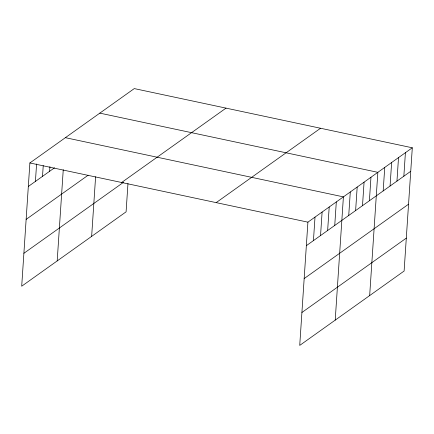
<?xml version="1.0" encoding="UTF-8"?>
<svg xmlns="http://www.w3.org/2000/svg" width="434" height="434" viewBox="0 0 434 434"><rect width="100%" height="100%" fill="white"/><g stroke="black" fill="none" stroke-linecap="round" stroke-linejoin="round"><path stroke-width="0.65" d="M412.3 147.788L307.912 222.159L299.726 345.41L404.114 271.038L412.3 147.788L134.274 88.59L29.886 162.962L21.7 286.212L126.088 211.841L127.97 183.533M35.425 181.407L36.581 163.949M42.521 176.35L43.237 165.609M49.622 171.294L49.932 166.591M57.19 260.926L63.25 169.737M91.639 236.384L95.605 176.725M313.446 240.604L315.008 217.103M320.547 235.548L322.109 212.047M327.643 230.492L329.205 206.991M334.744 225.436L336.307 201.929M335.216 320.124L343.402 196.873L65.377 137.676M348.73 215.47L350.292 191.964M355.62 210.561L357.182 187.059M362.509 205.651L364.072 182.15M369.399 200.741L370.961 177.24M369.665 295.581L377.851 172.331L99.825 113.133M383.179 190.927L384.741 167.426M390.068 186.018L391.631 162.517M396.958 181.108L398.521 157.607M403.848 176.204L405.41 152.697M28.324 186.468L54.538 167.795M26.138 219.382L88.129 175.217M121.634 182.497L226.022 108.126M23.886 253.293L123.506 182.323M216.165 202.624L320.552 128.252M306.35 245.666L410.738 171.294M304.163 278.579L408.551 204.208M301.912 312.491L406.3 238.12M29.886 162.962L307.912 222.159"/></g></svg>
